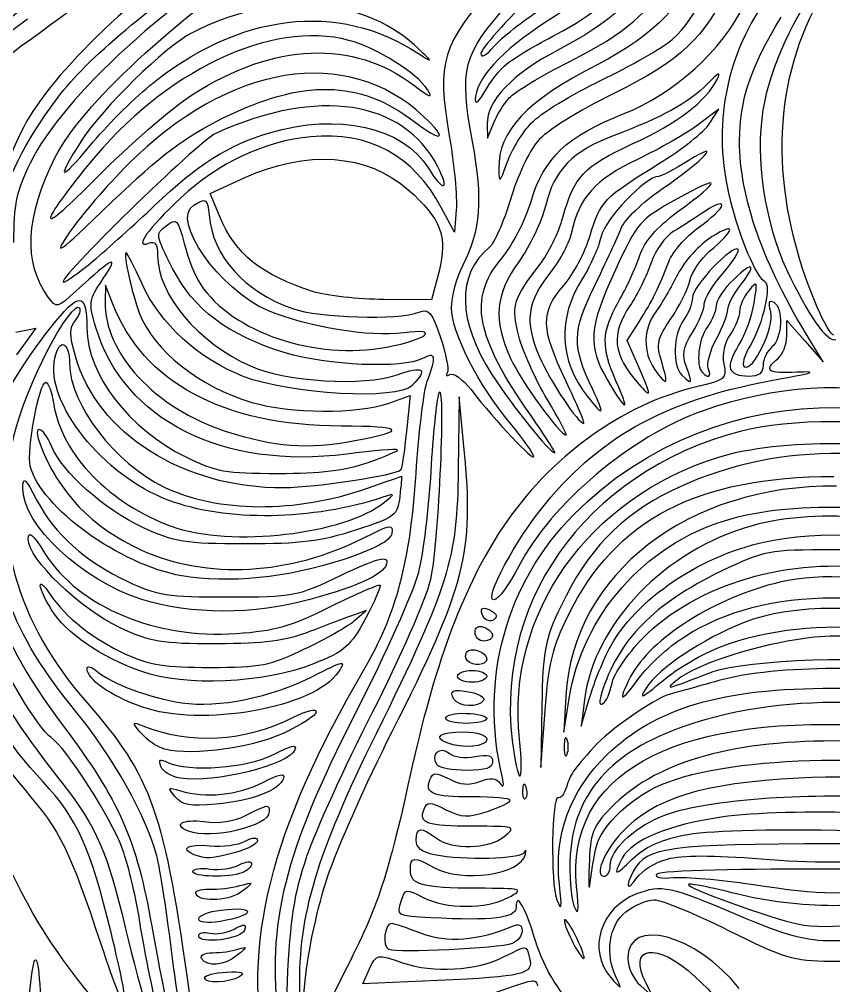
# Model space of a CAD drawing. Extents: x 0 to 150, y -1 to 211.
# Drawn here: x 38.28 to 74.93, y 112.56 to 156.04 of the extents above; entities that cross this region are included whole.
import ezdxf

# ---------------------------------------------------------------- set-up
doc = ezdxf.new("R2010")
doc.units = 0
doc.layers.get('0').update_dxf_attribs({"linetype": 'CONTINUOUS'})

msp = doc.modelspace()

# ---------------------------------------------------------------- linework, layer by layer
at = {"color": 7}
for points in [[(60.21496, 154.030643)], [(44.139676, 153.040675)], [(46.070023, 152.648391)], [(60.32491, 152.498565)], [(47.458892, 151.599183)], [(61.329665, 151.377629)], [(41.610224, 145.176761)], [(51.513579, 143.782576)], [(67.18971, 140.625944)], [(66.16554, 140.381424)], [(68.303907, 140.397947)], [(69.287723, 140.342522)], [(62.88033, 139.766873)], [(65.132495, 139.774435)], [(64.088341, 139.377571)], [(62.037301, 138.943744)], [(61.294769, 138.22317)], [(53.383209, 137.083874)], [(45.592315, 130.996984)], [(43.787883, 129.939071)], [(59.178283, 129.138254)], [(62.984018, 129.218269)], [(58.78962, 128.455206)], [(68.21424, 128.260155)], [(64.810815, 127.681651)], [(69.835077, 127.803749)], [(58.444035, 127.177496)], [(43.791526, 126.688794)], [(57.99587, 126.479133)], [(64.958711, 126.169902)], [(57.852699, 125.438403)], [(43.7739, 125.108547)], [(57.466704, 124.600862)], [(57.532849, 123.479362)], [(60.789706, 123.645464)], [(62.933599, 123.634862)], [(44.625226, 123.274995)], [(57.069829, 122.510383)], [(45.516699, 121.896259)], [(61.087016, 121.501659)], [(45.290293, 121.061895)], [(45.891183, 119.510612)], [(68.160162, 119.330777)], [(64.222678, 118.735218)], [(46.155766, 118.452278)], [(51.225082, 118.385344)], [(67.447335, 118.259511)], [(46.08962, 117.70206)], [(52.153177, 117.460223)], [(46.232765, 116.671995)], [(46.354204, 115.56765)], [(42.411176, 114.948531)], [(46.354204, 114.796726)], [(63.368129, 114.701852)], [(54.915104, 114.190952)], [(46.486495, 113.779133)], [(46.619972, 112.919237)]]:
    msp.add_lwpolyline(points, close=True, dxfattribs=at)
for points in [[(69.346501, 151.343421), (69.769829, 151.998445), (68.843787, 151.300193)], [(59.335559, 151.324993), (59.352333, 150.688508), (59.614078, 151.344527)], [(47.284759, 147.197318), (46.867141, 148.196819), (48.39661, 148.899417)], [(57.94679, 147.465531), (57.863579, 146.455175), (57.268428, 147.568796)], [(57.170701, 144.71256), (56.837498, 143.412472), (54.704705, 143.430173)], [(42.471729, 143.267792), (42.161129, 144.073925), (42.140994, 143.337822)], [(66.165534, 140.381434), (65.633703, 141.583728), (66.17494, 142.431955)], [(72.819654, 141.791206), (72.826772, 142.486414), (73.641604, 141.560373), (74.456433, 140.634331), (73.888298, 141.560373)], [(38.123418, 141.964611), (39.020758, 142.148044), (38.150731, 140.936557)], [(54.879428, 138.760086), (55.864027, 139.111559), (55.702293, 137.4917)], [(58.304062, 136.665592), (58.069655, 139.046842), (58.032761, 135.786201)], [(53.365662, 128.984235), (53.894829, 129.432749), (53.365662, 129.248546)], [(62.875112, 125.603728), (62.780262, 123.965592), (63.022731, 125.473698)], [(63.713506, 125.4208), (63.565093, 124.230175), (63.91356, 125.4208)], [(61.797623, 125.156217), (61.749019, 122.378092), (61.940802, 124.93343)], [(57.123184, 112.792756), (53.73696, 112.639763), (54.04476, 113.315311)], [(50.887879, 112.423464), (50.923637, 110.471842), (51.147967, 112.800646)]]:
    msp.add_lwpolyline(points, dxfattribs=at)
for points in [[(38.369409, 154.838051), (43.528081, 158.533264), (45.279633, 160.276291), (46.723414, 163.151397)], [(62.462309, 155.366596), (65.778105, 157.091269), (67.23851, 159.465513), (66.914514, 162.604733)], [(48.072008, 160.350121), (43.618378, 157.331593), (39.751188, 153.644137), (38.482365, 151.206176)], [(50.372113, 160.110308), (45.086879, 156.981816), (40.251256, 152.586817), (38.765599, 149.561378)], [(67.665878, 155.125245), (68.784139, 156.067816), (69.931693, 158.531036), (70.095824, 160.341119)], [(40.147759, 152.691854), (41.54664, 154.464218), (44.451728, 156.866045), (48.47087, 159.573124)], [(65.691007, 159.672946), (64.930353, 157.953363), (64.590144, 157.60736), (62.030316, 155.949904)], [(39.708391, 158.734527), (33.24343, 153.813171), (31.701526, 151.12506), (33.542092, 147.984371)], [(39.912692, 149.861032), (41.03478, 152.105302), (45.330824, 156.102312), (49.825923, 159.084238)], [(68.972385, 158.915709), (68.307477, 156.801794), (66.926801, 155.351848), (64.286119, 153.994326)], [(67.000411, 158.671048), (66.165693, 157.036945), (64.901646, 155.904205), (62.51089, 154.6479)], [(63.053547, 154.142451), (65.564459, 155.404614), (66.628206, 156.325954), (67.721178, 158.18521)], [(59.727719, 157.62369), (57.285964, 154.886644), (57.057068, 154.139789), (57.632785, 150.788232)], [(70.2276, 157.588752), (69.119292, 155.18471), (68.043475, 154.171695), (65.033827, 152.69817)], [(35.928864, 146.073648), (31.969287, 149.777638), (32.557299, 151.857297), (39.029045, 157.038275)], [(56.046, 154.890139), (53.668909, 157.063861), (49.632605, 157.283158), (46.054743, 155.432972)], [(61.535757, 157.278972), (60.170904, 155.956021), (59.054796, 154.705865), (59.055519, 154.500847)], [(72.05082, 157.157872), (70.063963, 154.469182), (69.438689, 151.216273), (70.271995, 147.903766)], [(74.163237, 157.32234), (73.283905, 156.535649), (72.039149, 153.775659), (71.747814, 151.966631)], [(44.139676, 153.040675), (48.135101, 156.329928), (52.638833, 156.871929), (56.24449, 154.497426)], [(58.675574, 150.534404), (58.072369, 153.816711), (58.234768, 154.441284), (60.287617, 156.734169)], [(59.650831, 154.823734), (59.977531, 155.206343), (60.93505, 155.965784), (61.778655, 156.511387)], [(65.460158, 151.778883), (67.717601, 152.654807), (69.964872, 154.682764), (70.896509, 156.684694)], [(70.69587, 150.57854), (70.69587, 152.403866), (71.179978, 153.84421), (72.564395, 156.137869)], [(74.19372, 143.081737), (72.144922, 147.88502), (72.088801, 152.586275), (74.034192, 156.445559)], [(38.644105, 156.045509), (35.409971, 153.640406), (34.487006, 152.545706), (34.258787, 150.844213)], [(53.103547, 155.090516), (49.642252, 156.027197), (44.80075, 153.716445), (41.393999, 149.501783)], [(62.030316, 155.949904), (59.962193, 154.610821), (58.779299, 153.313453), (58.801204, 152.408295)], [(46.054743, 155.432972), (44.833828, 154.801612), (42.02883, 152.062053), (41.064283, 150.558937)], [(60.21496, 154.030643), (60.522429, 154.282428), (61.533736, 154.883607), (62.462309, 155.366596)], [(36.327956, 146.583691), (33.760524, 149.831735), (34.272963, 151.903724), (38.369409, 154.838051)], [(56.474516, 151.668231), (53.017446, 154.907911), (47.707756, 154.045282), (43.170769, 149.506863)], [(46.070023, 152.648391), (49.730893, 154.995327), (53.310988, 155.147473), (56.032371, 153.071772)], [(56.648382, 152.878491), (56.189801, 153.612794), (54.371645, 154.747349), (53.103547, 155.090516)], [(56.24449, 154.497426), (56.946916, 154.034845), (56.917355, 154.093328), (56.046, 154.890139)], [(59.055519, 154.500847), (59.056312, 154.275375), (59.291535, 154.402954), (59.650831, 154.823734)], [(64.459443, 153.292434), (65.779425, 153.926611), (67.222322, 154.751376), (67.665878, 155.125245)], [(62.51089, 154.6479), (60.473156, 153.577102), (59.308336, 152.358143), (59.335559, 151.324993)], [(59.233366, 152.792134), (59.465774, 153.221529), (59.90749, 153.778858), (60.21496, 154.030643)], [(64.286119, 153.994326), (61.106518, 152.35976), (59.832912, 151.012731), (59.859566, 149.312585)], [(60.324905, 152.498565), (60.571904, 152.772478), (61.799793, 153.512226), (63.053547, 154.142451)], [(69.68776, 153.334342), (69.875387, 153.703068), (69.74486, 153.642854), (69.257259, 153.135743)], [(41.477187, 150.375755), (42.141804, 151.183062), (43.339925, 152.382276), (44.139676, 153.040675)], [(47.458892, 151.599183), (51.034267, 153.365621), (53.588703, 153.317895), (56.050632, 151.438663)], [(56.032371, 153.071772), (56.777356, 152.503547), (56.908171, 152.4625), (56.648382, 152.878491)], [(61.329665, 151.377629), (61.731059, 151.796597), (63.13946, 152.658257), (64.459443, 153.292434)], [(69.257259, 153.135743), (68.476363, 152.323604), (67.194499, 151.616402), (65.046836, 150.812857)], [(65.867383, 150.429333), (67.9148, 151.375295), (69.180718, 152.3379), (69.68776, 153.334342)], [(37.623014, 147.976529), (37.623094, 148.761532), (38.841101, 151.036335), (40.147759, 152.691854)], [(41.752398, 148.902081), (43.191986, 150.363068), (45.134916, 152.048906), (46.070023, 152.648391)], [(57.114477, 149.40715), (55.554861, 152.405604), (51.741401, 152.984674), (47.147954, 150.920553)], [(58.801204, 152.408295), (58.806495, 152.190013), (59.000959, 152.362741), (59.233366, 152.792134)], [(65.033827, 152.69817), (63.441884, 151.918752), (61.987544, 151.006858), (61.597892, 150.543781)], [(59.614078, 151.344527), (59.758035, 151.705336), (60.077911, 152.224653), (60.32491, 152.498565)], [(49.536636, 150.930787), (52.620759, 151.846674), (55.542778, 151.194254), (56.693157, 149.332902)], [(61.309692, 147.839713), (61.874334, 149.782009), (62.95354, 150.806274), (65.460158, 151.778883)], [(71.747814, 151.966631), (71.394415, 149.772219), (71.818471, 146.915328), (72.813852, 144.78467)], [(42.449843, 147.821616), (44.67601, 149.954903), (45.711713, 150.735977), (47.458892, 151.599183)], [(56.050632, 151.438663), (57.331494, 150.460959), (57.604832, 150.608993), (56.474516, 151.668231)], [(60.235518, 149.593858), (60.435905, 150.155968), (60.928271, 150.958664), (61.329665, 151.377629)], [(68.843787, 151.300193), (68.334464, 150.916156), (67.098717, 150.212068), (66.097679, 149.735551)], [(67.097542, 149.56151), (68.101636, 150.181299), (69.113667, 150.983159), (69.346501, 151.343421)], [(38.482365, 151.206176), (37.597061, 149.505122), (36.988552, 147.381217), (37.386495, 147.381217)], [(47.147954, 150.920553), (46.337469, 150.556352), (39.833016, 144.206217), (40.270449, 144.206217)], [(44.369829, 147.660955), (46.309089, 149.510001), (47.685476, 150.381052), (49.536636, 150.930787)], [(57.268428, 147.568796), (56.012797, 149.91828), (54.033558, 150.990845), (51.395098, 150.751598)], [(41.064283, 150.558937), (39.912906, 148.764673), (40.087195, 148.687348), (41.477187, 150.375755)], [(51.395098, 150.751598), (49.337743, 150.565043), (47.222484, 149.571707), (45.548743, 148.006117)], [(57.632785, 150.788232), (57.851249, 149.516444), (57.99255, 148.021228), (57.94679, 147.465531)], [(58.253445, 144.986227), (59.060178, 146.567557), (59.161016, 147.892897), (58.675574, 150.534404)], [(61.597892, 150.543781), (61.226295, 150.102165), (60.679616, 148.926076), (60.383047, 147.930254)], [(65.046836, 150.812857), (63.198195, 150.121194), (62.351142, 149.257007), (61.971767, 147.675587)], [(62.740572, 147.116633), (63.25144, 148.970529), (63.670177, 149.414161), (65.867383, 150.429333)], [(67.186082, 148.391875), (69.056213, 149.661856), (70.046062, 150.719208), (68.386023, 149.673649)], [(73.888298, 141.560373), (71.726502, 145.084043), (70.69587, 147.995428), (70.69587, 150.57854)], [(48.39661, 148.899417), (51.197679, 150.18616), (53.940128, 149.990442), (55.78312, 148.372272)], [(38.765599, 149.561378), (38.142415, 148.292307), (38.019829, 147.705601), (38.019829, 145.992088)], [(39.583416, 143.536575), (38.449819, 145.075436), (38.557899, 147.151331), (39.912692, 149.861032)], [(59.859566, 149.312585), (59.870282, 148.629709), (59.899643, 148.651682), (60.235518, 149.593858)], [(66.097679, 149.735551), (64.203839, 148.834041), (63.458159, 148.009972), (63.138915, 146.46575)], [(63.971313, 146.315388), (64.428195, 147.853882), (64.570554, 148.001699), (67.097542, 149.56151)], [(68.386023, 149.673649), (67.770452, 149.285936), (67.166805, 148.968717), (67.044586, 148.968717)], [(41.393999, 149.501783), (38.981832, 146.517572), (39.140768, 146.251628), (41.752398, 148.902081)], [(43.170769, 149.506863), (42.220245, 148.556038), (41.037738, 147.182779), (40.542972, 146.455175)], [(56.693157, 149.332902), (57.360415, 148.253257), (57.684919, 148.310444), (57.114477, 149.40715)], [(67.044586, 148.968717), (66.470969, 148.968717), (64.636327, 147.043005), (64.464464, 146.260518)], [(67.921994, 147.384357), (69.936992, 148.872922), (69.925332, 149.089756), (67.891028, 147.960226)], [(55.78312, 148.372272), (57.256886, 147.078287), (57.567235, 146.259751), (57.170701, 144.71256)], [(65.365305, 146.633758), (65.516286, 147.023685), (66.333928, 147.813189), (67.186082, 148.391875)], [(40.542972, 146.455175), (39.745108, 145.281827), (39.960698, 145.43632), (42.449843, 147.821616)], [(45.548743, 148.006117), (44.064788, 146.61805), (43.411828, 145.69653), (44.099123, 145.960269)], [(46.127485, 147.674801), (46.676225, 148.022498), (46.763329, 147.966282), (46.824696, 147.224803)], [(60.383047, 147.930254), (60.086475, 146.934428), (59.658314, 145.965701), (59.431574, 145.777524)], [(59.962613, 145.243444), (60.466893, 145.84703), (61.066175, 147.002045), (61.309692, 147.839713)], [(67.891028, 147.960226), (66.186749, 147.013941), (66.102317, 146.917013), (65.107362, 144.764527)], [(70.271995, 147.903766), (70.710205, 146.161816), (71.454772, 144.412126), (71.827739, 144.247851)], [(41.610224, 145.176761), (42.254882, 145.710561), (43.496704, 146.828449), (44.369829, 147.660955)], [(49.460264, 142.938185), (47.275811, 143.877911), (45.073946, 147.007247), (46.127485, 147.674801)], [(61.971767, 147.675587), (61.80451, 146.978386), (61.25823, 145.832071), (60.757808, 145.128221)], [(66.193744, 145.384089), (66.411568, 146.044102), (66.947664, 146.664577), (67.921994, 147.384357)], [(69.174516, 147.427066), (68.774334, 147.152529), (68.130116, 146.736464), (67.742919, 146.502475)], [(68.853489, 146.670781), (69.430236, 147.080391), (69.90212, 147.530442), (69.90212, 147.67088)], [(69.90212, 147.67088), (69.90212, 147.811321), (69.574698, 147.701603), (69.174516, 147.427066)], [(44.895746, 146.750101), (45.367146, 147.094797), (45.422738, 147.039663), (45.698397, 145.954009)], [(46.824696, 147.224803), (46.976763, 145.387391), (48.40474, 143.785728), (50.572826, 143.020783)], [(51.513579, 143.782576), (49.177734, 144.521309), (48.008315, 145.465604), (47.284759, 147.197318)], [(61.702328, 144.999967), (62.092909, 145.50929), (62.560121, 146.46179), (62.740572, 147.116633)], [(45.17925, 144.829964), (44.410916, 146.337282), (44.403148, 146.389902), (44.895746, 146.750101)], [(64.164361, 144.026057), (64.674155, 145.071028), (65.214579, 146.244495), (65.365305, 146.633758)], [(67.506445, 145.132269), (67.670572, 145.568831), (68.276743, 146.261161), (68.853489, 146.670781)], [(69.347302, 145.599251), (70.501222, 146.570211), (70.570154, 146.946744), (69.468656, 146.262143)], [(63.138915, 146.46575), (63.047449, 146.023311), (62.624647, 145.219195), (62.199359, 144.678826)], [(62.765911, 144.041982), (63.206622, 144.543923), (63.749052, 145.566956), (63.971313, 146.315388)], [(64.464464, 146.260518), (64.361827, 145.793209), (63.985939, 144.94845), (63.629159, 144.383276)], [(67.742919, 146.502475), (67.343896, 146.261341), (66.897033, 145.643169), (66.711378, 145.075484)], [(69.468656, 146.262143), (68.896309, 145.906419), (68.214166, 145.164482), (67.917745, 144.575284)], [(44.099123, 145.960269), (44.397327, 146.074701), (44.50212, 145.933343), (44.50212, 145.416651)], [(45.698397, 145.954009), (45.86129, 145.312469), (46.192096, 144.486101), (46.433526, 144.117637)], [(59.431574, 145.777524), (57.953256, 144.550627), (57.997283, 142.458974), (59.552059, 140.05343)], [(70.630627, 145.682581), (70.386371, 145.926836), (68.579418, 144.024075), (68.57079, 143.513527)], [(69.937331, 144.602782), (70.393261, 145.122056), (70.705242, 145.607966), (70.630627, 145.682581)], [(42.059484, 144.374986), (42.81406, 145.493761), (42.514806, 145.357715), (40.8456, 143.823134)], [(43.078374, 145.529133), (42.942888, 145.529133), (43.350654, 143.691875), (43.676141, 142.835778)], [(43.803239, 144.140071), (43.463689, 144.904055), (43.1375, 145.529133), (43.078374, 145.529133)], [(44.50212, 145.416651), (44.50212, 143.652044), (46.32356, 141.483167), (48.681394, 140.440185)], [(61.294761, 138.22317), (58.803863, 141.78643), (58.483754, 143.473368), (59.962613, 145.243444)], [(65.247398, 143.324559), (65.594211, 143.931055), (66.020069, 144.857843), (66.193744, 145.384089)], [(68.459075, 144.273154), (68.556912, 144.673765), (68.956616, 145.270508), (69.347302, 145.599251)], [(40.270449, 144.206217), (40.362669, 144.206217), (40.965567, 144.642962), (41.610224, 145.176761)], [(50.244547, 141.033812), (47.653173, 141.834206), (46.12096, 142.982511), (45.17925, 144.829964)], [(57.731287, 143.052998), (57.731287, 143.553341), (57.966258, 144.423294), (58.253445, 144.986227)], [(60.757808, 145.128221), (59.687439, 143.62272), (59.596311, 142.537587), (60.392802, 140.781836)], [(60.757668, 141.788015), (60.410648, 143.133659), (60.497447, 143.428794), (61.702328, 144.999967)], [(66.711378, 145.075484), (66.531225, 144.524627), (66.103881, 143.659333), (65.761724, 143.152611)], [(66.17494, 142.431955), (66.778037, 143.377132), (67.066634, 143.962411), (67.506445, 145.132269)], [(70.69587, 144.01383), (71.485924, 145.01822), (71.33459, 145.203929), (70.431287, 144.338508)], [(72.813852, 144.78467), (73.785397, 142.705034), (74.626245, 141.50471), (75.022599, 141.631644)], [(41.727427, 142.166441), (41.386546, 143.299103), (41.401667, 143.399671), (42.059484, 144.374986)], [(62.199359, 144.678826), (61.123785, 143.312211), (61.001608, 142.416107), (61.681344, 140.879449)], [(63.629159, 144.383276), (62.489202, 142.577465), (62.567698, 140.694788), (63.85097, 139.063373)], [(65.107362, 144.764527), (63.90313, 142.159289), (63.84539, 141.347944), (64.753897, 139.797692)], [(67.917745, 144.575284), (67.626704, 143.99678), (67.180219, 143.23387), (66.925558, 142.879929)], [(69.10837, 143.236064), (69.10837, 143.468484), (69.481404, 144.083508), (69.937331, 144.602782)], [(70.431287, 144.338508), (69.994724, 143.920255), (69.637537, 143.384955), (69.637537, 143.148952)], [(48.36006, 139.972637), (46.367131, 140.737291), (44.595463, 142.357568), (43.803239, 144.140071)], [(46.433526, 144.117637), (47.857206, 141.944823), (51.623505, 140.67322), (54.811573, 141.288979)], [(62.88033, 139.766873), (61.749276, 142.126989), (61.729612, 142.861702), (62.765911, 144.041982)], [(64.088341, 139.377571), (63.145921, 141.349878), (63.15588, 141.958872), (64.164361, 144.026057)], [(67.594636, 142.544173), (67.972239, 143.094501), (68.361237, 143.872543), (68.459075, 144.273154)], [(70.166704, 142.978952), (70.166704, 143.178136), (70.404829, 143.643832), (70.69587, 144.01383)], [(71.351516, 143.280175), (71.511525, 144.270997), (71.496063, 144.305748), (71.109149, 143.824918)], [(71.827739, 144.247851), (72.148076, 144.106757), (71.745404, 142.314083), (71.184209, 141.382896)], [(40.8456, 143.823134), (39.987032, 143.033813), (39.958539, 143.027344), (39.583416, 143.536575)], [(39.690061, 142.16389), (40.967552, 143.7938), (41.315373, 143.79144), (41.32307, 142.152804)], [(54.704705, 143.430173), (53.531669, 143.439909), (52.095662, 143.59849), (51.513579, 143.782576)], [(68.57079, 143.513527), (68.56616, 143.23967), (68.387566, 142.784486), (68.173915, 142.502012)], [(71.109149, 143.824918), (70.881846, 143.542443), (70.69587, 143.122452), (70.69587, 142.891603)], [(40.996812, 143.037219), (40.580551, 143.453482), (38.553591, 139.521303), (38.02185, 137.265974)], [(40.801774, 142.491026), (40.986668, 142.713811), (41.074435, 142.959598), (40.996812, 143.037219)], [(42.140994, 143.337822), (42.078193, 141.041197), (44.41952, 138.517609), (47.544823, 137.513338)], [(52.759996, 137.737998), (47.461345, 137.75517), (43.847292, 139.697656), (42.471729, 143.267792)], [(60.380742, 137.851891), (58.946767, 139.564618), (57.731287, 141.950707), (57.731287, 143.052998)], [(65.132495, 139.774446), (64.46152, 141.252638), (64.485451, 141.992096), (65.247398, 143.324559)], [(65.761724, 143.152611), (64.891685, 141.864112), (64.989019, 140.96243), (66.140669, 139.642154)], [(68.575039, 141.95053), (68.868372, 142.425153), (69.10837, 143.00364), (69.10837, 143.236064)], [(69.637537, 143.148952), (69.637537, 142.912949), (69.462729, 142.48874), (69.249076, 142.206266)], [(70.655058, 141.366772), (70.94411, 141.837061), (71.257517, 142.698092), (71.351516, 143.280175)], [(72.097871, 142.87404), (71.984709, 143.306774), (72.028338, 143.437793), (72.241693, 143.305932)], [(72.241693, 143.305932), (72.680592, 143.034679), (72.61974, 141.684753), (72.151079, 141.2958)], [(74.933649, 141.824967), (74.821523, 141.824967), (74.488556, 142.390514), (74.19372, 143.081737)], [(43.676141, 142.835778), (44.32364, 141.132724), (46.360699, 139.511995), (48.742886, 138.804563)], [(55.566069, 141.927712), (54.070917, 141.722777), (51.169297, 142.202977), (49.460264, 142.938185)], [(50.572826, 143.020783), (51.764753, 142.600246), (55.343851, 142.498284), (56.265244, 142.858614)], [(56.265244, 142.858614), (56.71112, 143.032985), (56.846912, 142.874225), (57.236688, 141.722856)], [(66.925558, 142.879929), (66.352407, 142.083335), (66.332351, 141.070253), (66.874414, 140.29635)], [(69.656291, 141.664481), (69.937019, 142.188255), (70.166704, 142.779769), (70.166704, 142.978952)], [(70.69587, 142.891603), (70.69587, 142.660754), (70.504201, 142.198228), (70.269936, 141.86377)], [(70.909148, 140.401466), (71.301785, 140.158803), (72.277301, 142.187901), (72.097871, 142.87404)], [(40.802002, 140.884468), (40.529973, 141.856058), (40.529931, 142.163475), (40.801774, 142.491026)], [(53.0177, 136.476724), (47.424586, 135.762698), (42.980679, 138.002198), (41.727427, 142.166441)], [(67.18971, 140.625944), (66.940774, 141.437053), (66.987777, 141.659726), (67.594636, 142.544173)], [(68.173915, 142.502012), (67.70484, 141.881841), (67.664224, 140.46454), (68.102954, 140.025811)], [(69.249076, 142.206266), (68.846711, 141.674292), (68.711374, 140.458076), (69.020177, 140.149273)], [(35.456865, 131.484814), (35.958828, 135.999074), (37.085082, 138.840273), (39.690061, 142.16389)], [(41.32307, 142.152804), (41.332912, 140.056362), (43.21166, 137.605204), (45.772594, 136.34761)], [(54.811573, 141.288979), (56.660309, 141.646053), (57.268679, 142.16108), (55.566069, 141.927712)], [(62.037301, 138.943744), (61.507619, 139.832927), (60.931785, 141.112849), (60.757668, 141.788015)], [(68.303907, 140.397947), (68.096286, 140.944029), (68.152724, 141.267212), (68.575039, 141.95053)], [(70.269936, 141.86377), (70.010113, 141.492819), (69.899803, 140.97666), (69.987083, 140.540256)], [(72.415662, 140.766623), (72.633943, 140.94778), (72.815741, 141.408843), (72.819654, 141.791206)], [(39.87704, 140.78998), (40.080822, 141.717802), (40.530989, 141.556407), (40.539181, 140.552585)], [(57.236688, 141.722856), (57.485902, 140.986703), (57.62121, 140.273408), (57.537371, 140.137758)], [(69.287723, 140.342522), (69.209711, 140.545825), (69.375565, 141.140707), (69.656291, 141.664481)], [(71.108361, 139.972883), (70.18632, 139.972883), (70.052068, 140.385705), (70.655058, 141.366772)], [(71.184209, 141.382896), (70.906129, 140.921475), (70.782349, 140.479833), (70.909148, 140.401466)], [(72.151079, 141.2958), (71.932797, 141.114642), (71.754204, 140.742876), (71.754204, 140.469654)], [(50.180105, 134.955526), (45.685535, 134.928173), (41.777994, 137.398567), (40.802002, 140.884468)], [(56.425764, 140.775941), (55.557206, 140.311105), (52.12017, 140.454491), (50.244547, 141.033812)], [(56.648273, 139.79167), (57.068477, 140.873657), (57.018814, 141.093333), (56.425764, 140.775941)], [(61.681344, 140.879449), (62.198388, 139.710591), (63.428967, 137.856108), (63.687545, 137.856108)], [(44.977939, 134.405299), (42.054759, 135.507772), (39.436633, 138.784825), (39.87704, 140.78998)], [(40.539181, 140.552585), (40.554209, 138.711197), (42.577869, 136.069443), (44.795911, 134.995708)], [(48.681394, 140.440185), (50.304525, 139.722196), (53.767286, 139.515768), (55.283891, 140.046583)], [(55.283891, 140.046583), (56.473225, 140.462855), (56.699134, 140.301446), (55.960703, 139.563015)], [(60.392802, 140.781836), (60.86158, 139.748482), (62.61681, 137.32705), (62.897081, 137.32705)], [(66.874414, 140.29635), (67.444665, 139.4822), (67.517399, 139.558234), (67.18971, 140.625944)], [(69.987083, 140.540256), (70.122172, 139.86482), (70.053573, 139.806823), (68.759372, 139.502224)], [(86.868146, 134.404613), (82.207793, 139.167365), (75.460413, 140.692719), (69.062928, 138.42977)], [(71.754204, 140.469654), (71.754204, 140.119357), (71.563775, 139.972883), (71.108361, 139.972883)], [(73.275558, 140.158282), (71.949868, 140.09823), (71.76656, 140.227915), (72.415662, 140.766623)], [(56.797411, 130.844758), (57.170881, 132.427083), (57.49838, 140.123659), (57.152331, 139.185788)], [(57.537371, 140.137758), (57.453535, 140.002109), (57.509156, 139.967891), (57.660969, 140.061717)], [(57.660969, 140.061717), (57.812784, 140.155544), (58.239287, 139.846518), (58.608751, 139.374994)], [(59.552059, 140.05343), (60.476225, 138.623569), (62.155499, 136.5333), (62.380051, 136.5333)], [(63.234337, 133.75404), (69.719632, 140.291264), (80.499977, 140.164669), (86.824881, 133.477016)], [(66.140669, 139.642154), (66.745091, 138.949229), (66.748906, 139.062616), (66.16554, 140.381424)], [(68.102954, 140.025811), (68.563725, 139.565039), (68.597089, 139.626822), (68.303907, 140.397947)], [(69.020177, 140.149273), (69.311684, 139.857766), (69.438573, 139.949417), (69.287723, 140.342522)], [(72.502464, 139.857583), (74.057497, 140.131554), (74.238342, 140.201893), (73.275558, 140.158282)], [(38.77482, 135.932074), (38.598472, 136.634696), (39.170308, 139.708305), (39.477376, 139.708305)], [(39.477376, 139.708305), (39.584413, 139.708305), (39.743634, 139.260257), (39.8312, 138.712644)], [(55.960703, 139.563015), (55.28841, 138.890722), (50.508472, 139.148328), (48.36006, 139.972637)], [(56.135532, 135.607258), (56.258447, 137.499029), (56.489179, 139.382013), (56.648273, 139.79167)], [(61.95536, 134.240638), (64.562318, 137.395418), (67.545823, 138.984307), (72.502464, 139.857583)], [(63.687545, 137.856108), (63.747216, 137.856108), (63.38397, 138.715951), (62.88033, 139.766873)], [(64.753897, 139.797692), (65.610748, 138.335589), (65.79063, 138.324545), (65.132495, 139.774435)], [(57.152331, 139.185788), (57.052189, 138.914373), (56.89341, 137.343327), (56.799493, 135.694573)], [(58.608751, 139.374994), (59.748147, 137.920852), (61.434702, 136.124281), (61.435088, 136.364289)], [(68.759372, 139.502224), (65.397835, 138.711064), (62.13943, 136.341593), (60.011694, 133.141021)], [(63.85097, 139.063373), (64.583866, 138.131648), (64.645006, 138.212576), (64.088341, 139.377571)], [(39.8312, 138.712644), (40.19332, 136.448072), (42.350941, 134.223173), (45.163579, 133.213994)], [(48.742886, 138.804563), (50.444429, 138.299259), (53.525931, 138.276923), (54.879428, 138.760086)], [(62.897081, 137.32705), (62.953884, 137.32705), (62.566984, 138.054562), (62.037301, 138.943744)], [(69.062928, 138.42977), (65.812382, 137.279973), (62.220732, 134.254356), (60.766322, 131.44069)], [(39.723158, 136.837629), (39.33884, 137.765457), (38.860659, 137.850213), (39.211136, 136.928384)], [(61.435088, 136.364289), (61.43529, 136.489615), (60.960833, 137.159034), (60.380742, 137.851891)], [(62.380051, 136.5333), (62.432861, 136.5333), (61.944485, 137.293742), (61.294769, 138.22317)], [(79.129636, 137.498614), (76.921196, 138.077575), (72.937211, 138.077575), (70.728771, 137.498614)], [(47.544823, 137.513338), (49.79004, 136.791869), (51.207773, 136.687584), (53.383209, 137.083874)], [(53.383214, 137.083874), (55.784554, 137.521318), (55.586834, 137.728844), (52.759996, 137.737998)], [(55.702293, 137.4917), (55.613337, 136.600779), (55.499148, 135.82369), (55.448536, 135.764836)], [(70.728771, 137.498614), (63.67358, 135.649036), (59.448144, 129.621108), (60.546943, 122.973404)], [(38.02185, 137.265974), (37.004175, 132.949582), (38.102926, 128.973972), (41.334724, 125.279002)], [(81.917495, 134.983503), (77.530994, 137.068814), (72.058702, 137.002872), (67.604299, 134.811027)], [(69.75884, 136.342557), (72.439803, 137.183984), (77.730231, 137.160691), (80.22087, 136.29649)], [(39.211136, 136.928384), (40.042359, 134.742105), (41.533096, 133.185593), (43.777151, 132.160904)], [(43.840662, 133.176367), (42.09565, 133.986283), (40.209541, 135.6634), (39.723158, 136.837629)], [(55.299343, 136.67218), (55.252607, 136.718916), (54.225867, 136.63096), (53.0177, 136.476724)], [(53.978114, 136.097227), (54.751526, 136.366716), (55.346079, 136.625444), (55.299343, 136.67218)], [(55.062517, 123.99496), (58.350954, 130.490021), (58.756092, 132.073639), (58.304062, 136.665592)], [(45.772594, 136.34761), (47.118416, 135.686721), (47.564246, 135.60725), (49.926079, 135.60725)], [(49.926079, 135.60725), (51.81876, 135.60725), (52.972195, 135.746725), (53.978114, 136.097227)], [(60.789706, 123.645464), (60.185141, 129.290818), (63.858259, 134.490643), (69.75884, 136.342557)], [(36.953748, 135.871842), (35.960952, 131.989859), (36.884594, 128.739683), (40.25814, 124.244126)], [(45.592315, 130.996984), (42.812563, 131.485558), (39.242137, 134.07014), (38.77482, 135.932074)], [(55.448536, 135.764836), (55.23361, 135.514916), (51.650347, 134.964472), (50.180105, 134.955526)], [(58.032761, 135.786201), (57.986824, 131.72603), (57.628197, 130.572343), (54.334447, 123.888889)], [(56.799493, 135.694573), (56.705574, 134.045822), (56.453955, 132.001146), (56.240341, 131.150852)], [(38.437812, 134.945805), (38.440775, 135.499438), (38.54455, 135.409154), (39.074484, 134.391945)], [(53.773806, 126.743717), (55.252818, 129.275776), (55.876156, 131.615151), (56.135532, 135.607258)], [(53.945446, 134.941247), (54.780643, 135.234796), (55.473973, 135.474972), (55.486176, 135.474972)], [(55.486176, 135.474972), (55.498373, 135.474972), (55.461014, 135.069413), (55.403149, 134.573732)], [(62.984018, 129.218269), (65.117676, 133.552345), (68.769833, 135.462404), (74.93976, 135.471056)], [(40.813561, 124.906834), (37.909106, 128.44485), (36.917281, 131.205735), (37.159615, 135.078092)], [(43.787883, 129.939076), (41.101121, 130.790503), (38.428983, 133.291154), (38.437812, 134.945805)], [(44.795911, 134.995708), (47.192335, 133.835619), (50.739662, 133.814505), (53.945446, 134.941247)], [(67.604299, 134.811027), (65.341066, 133.697377), (63.834986, 132.125831), (62.662226, 129.654133)], [(75.061495, 135.033626), (68.388537, 135.113511), (63.192954, 131.093136), (62.875112, 125.603728)], [(39.074484, 134.391945), (39.861614, 132.88105), (41.258202, 131.634585), (43.167131, 130.739224)], [(54.688579, 134.547718), (51.482503, 133.477127), (47.590316, 133.42004), (44.977939, 134.405299)], [(55.403149, 134.573732), (55.302679, 133.713146), (55.212581, 133.644521), (53.405757, 133.052378)], [(54.716058, 134.31465), (55.205109, 134.714099), (55.204418, 134.71997), (54.688579, 134.547718)], [(70.056753, 133.491137), (73.290078, 134.481779), (78.417248, 134.222284), (81.179718, 132.928183)], [(45.163579, 133.213994), (47.791412, 132.271122), (52.940514, 132.864413), (54.716058, 134.31465)], [(59.634001, 129.919336), (59.166173, 129.918542), (60.61973, 132.624341), (61.95536, 134.240638)], [(81.189846, 132.14931), (78.61277, 133.642748), (74.376661, 134.114738), (71.266793, 133.254943)], [(60.004613, 121.981206), (58.991296, 126.338505), (60.181416, 130.676676), (63.234337, 133.75404)], [(63.022731, 125.473698), (63.62337, 129.209572), (66.395637, 132.369428), (70.056753, 133.491137)], [(72.151079, 132.591643), (78.081748, 133.69898), (83.899399, 131.024159), (85.563527, 126.424904)], [(38.681287, 132.646423), (38.681287, 133.055225), (38.875877, 132.89048), (39.435717, 132.007705)], [(48.47087, 132.435912), (45.702971, 132.43922), (45.284782, 132.506106), (43.840662, 133.176367)], [(53.405757, 133.052378), (51.861246, 132.546204), (50.954514, 132.432933), (48.47087, 132.435912)], [(53.780925, 132.706166), (54.984372, 133.315998), (55.120768, 133.33817), (55.041758, 132.911117)], [(60.011694, 133.141021), (58.308343, 130.578818), (57.034218, 127.216794), (55.982941, 122.510383)], [(71.266793, 133.254943), (67.349965, 132.172046), (64.140064, 128.842789), (63.713506, 125.4208)], [(42.782329, 128.679461), (41.01343, 129.504519), (38.681287, 131.760418), (38.681287, 132.646423)], [(43.777151, 132.160904), (46.703123, 130.82484), (50.473898, 131.030369), (53.780925, 132.706166)], [(55.041758, 132.911117), (54.979369, 132.573916), (54.327023, 132.222965), (52.836495, 131.724728)], [(64.810815, 127.681651), (65.976926, 129.955761), (69.052596, 132.013113), (72.151079, 132.591643)], [(74.929204, 132.167675), (71.974792, 132.167675), (71.827922, 132.139703), (69.868013, 131.203745)], [(79.817222, 131.293896), (78.062212, 132.124918), (77.82302, 132.167675), (74.929204, 132.167675)], [(36.072344, 131.752676), (36.014917, 127.811686), (36.728667, 126.087799), (40.282394, 121.584342)], [(39.435717, 132.007705), (40.966615, 129.593729), (44.398208, 128.157806), (48.039771, 128.407403)], [(52.770349, 131.03016), (54.263406, 131.743111), (54.82087, 131.906801), (54.82087, 131.632267)], [(66.32248, 128.176806), (68.712662, 130.636124), (73.00682, 131.899956), (76.910618, 131.293047)], [(52.836495, 131.724728), (50.407395, 130.912754), (47.648461, 130.635595), (45.592315, 130.996984)], [(54.82087, 131.632267), (54.82087, 131.128193), (53.706845, 130.580953), (51.352635, 129.928567)], [(60.766322, 131.44069), (60.33398, 130.604289), (59.824435, 129.91968), (59.634001, 129.919336)], [(83.804265, 126.783597), (81.7631, 129.787444), (76.454606, 131.634214), (72.511224, 130.712332)], [(39.73028, 129.466284), (39.088954, 130.518104), (39.042009, 131.102886), (39.675218, 130.152219)], [(47.67712, 130.051014), (50.640152, 130.051014), (50.773523, 130.076652), (52.770349, 131.03016)], [(56.240341, 131.150852), (56.026725, 130.300558), (54.746805, 127.443058), (53.396073, 124.800852)], [(69.868013, 131.203745), (66.858944, 129.766756), (65.22039, 128.097436), (64.483766, 125.718395)], [(43.167131, 130.739224), (44.48103, 130.122954), (44.952478, 130.051014), (47.67712, 130.051014)], [(52.283466, 129.612962), (53.457671, 130.196524), (54.461251, 130.631115), (54.513644, 130.57872)], [(54.513644, 130.57872), (54.566039, 130.526324), (54.269645, 129.8507), (53.854993, 129.077331)], [(54.178867, 124.867636), (55.412987, 127.281927), (56.591332, 129.971633), (56.797411, 130.844758)], [(72.511224, 130.712332), (69.63038, 130.038848), (66.676011, 128.171064), (65.794141, 126.465716)], [(39.675218, 130.152219), (40.341428, 129.152002), (41.624755, 128.142905), (43.091404, 127.466021)], [(68.21424, 128.260155), (70.060762, 129.435553), (72.275912, 130.014176), (74.929204, 130.014176)], [(74.929204, 130.014176), (78.748123, 130.014176), (82.061762, 128.644076), (83.694688, 126.389887)], [(51.352635, 129.928567), (48.861885, 129.238343), (45.986509, 129.242338), (43.787883, 129.939071)], [(48.039771, 128.407403), (49.800642, 128.528096), (50.500772, 128.726991), (52.283466, 129.612962)], [(59.178283, 129.138254), (58.935273, 129.531451), (59.128541, 129.670649), (59.553134, 129.408238)], [(62.662226, 129.654133), (61.92774, 128.106138), (61.841372, 127.656825), (61.797623, 125.156217)], [(78.925809, 128.903365), (76.78379, 129.743261), (73.010175, 129.741837), (70.897583, 128.900349)], [(43.791526, 126.688794), (41.946362, 127.349446), (40.359102, 128.434976), (39.73028, 129.466284)], [(53.365662, 129.248546), (53.07462, 129.147231), (52.181652, 128.812113), (51.381287, 128.503836)], [(59.6299, 129.021433), (59.4789, 128.928109), (59.27567, 128.980679), (59.178283, 129.138254)], [(59.553134, 129.408238), (59.780604, 129.267651), (59.807665, 129.131298), (59.6299, 129.021433)], [(61.940802, 124.93343), (62.098769, 127.038201), (62.282713, 127.793718), (62.984018, 129.218269)], [(69.835077, 127.803738), (74.195882, 129.435326), (79.684589, 128.782757), (82.601618, 126.28589)], [(51.116704, 127.707803), (52.062589, 128.163159), (53.07462, 128.73755), (53.365662, 128.984235)], [(53.854993, 129.077331), (53.181708, 127.821584), (52.931301, 127.603504), (51.513579, 127.038182)], [(58.78962, 128.455206), (58.78962, 128.691899), (58.944743, 128.784249), (59.186495, 128.691481)], [(59.186495, 128.691481), (59.404777, 128.607717), (59.58337, 128.432862), (59.58337, 128.302909)], [(70.897583, 128.900349), (69.022727, 128.153544), (67.041345, 126.828844), (66.484646, 125.949977)], [(39.709225, 123.719794), (39.166369, 124.055299), (37.389237, 127.043408), (36.954971, 128.350862)], [(47.147954, 127.941171), (44.657608, 127.939318), (44.205382, 128.015712), (42.782329, 128.679461)], [(51.381287, 128.503836), (50.233186, 128.061619), (49.339783, 127.942874), (47.147954, 127.941171)], [(59.186495, 128.066633), (58.968214, 128.066633), (58.78962, 128.241491), (58.78962, 128.455206)], [(59.58337, 128.302909), (59.58337, 128.172959), (59.404777, 128.066633), (59.186495, 128.066633)], [(66.163719, 126.389887), (66.581454, 126.966551), (67.504188, 127.808172), (68.21424, 128.260155)], [(77.370178, 127.956477), (75.507723, 128.354294), (74.890641, 128.378961), (73.236053, 128.121728)], [(58.408411, 127.562816), (58.573382, 127.829741), (59.318787, 127.569166), (59.318787, 127.244576)], [(64.958711, 126.169902), (65.042322, 126.587962), (65.656018, 127.491069), (66.32248, 128.176806)], [(73.236053, 128.121728), (71.11038, 127.791258), (68.708392, 126.982207), (67.901918, 126.325059)], [(43.091404, 127.466021), (44.131079, 126.986194), (44.839242, 126.876371), (46.88337, 126.877948)], [(46.88337, 126.877948), (49.154305, 126.8798), (49.562906, 126.959799), (51.116704, 127.707803)], [(58.444035, 127.177496), (58.350978, 127.270552), (58.334947, 127.443947), (58.408411, 127.562816)], [(63.91356, 125.4208), (64.105216, 126.075644), (64.508981, 127.093028), (64.810815, 127.681651)], [(67.235292, 126.27859), (67.87859, 126.823129), (69.048492, 127.50945), (69.835077, 127.803749)], [(69.505245, 126.688069), (70.942861, 127.234466), (76.824967, 127.437245), (78.973804, 127.014486)], [(35.878352, 126.962016), (36.031964, 124.95235), (36.707604, 123.523658), (38.507268, 121.40298)], [(41.32712, 126.825732), (41.32712, 126.971253), (41.53548, 126.911738), (41.790141, 126.693475)], [(51.513579, 127.038182), (49.317114, 126.162329), (45.716862, 125.999436), (43.791526, 126.688794)], [(51.477156, 126.472566), (52.933245, 127.216667), (53.004471, 127.228986), (52.640198, 126.673734)], [(59.318787, 127.244576), (59.318787, 126.973087), (58.696188, 126.925345), (58.444035, 127.177496)], [(80.088579, 126.284739), (77.488076, 127.00468), (72.345172, 127.006517), (69.769829, 126.288416)], [(39.34751, 121.73031), (37.699561, 123.504777), (36.811786, 124.965772), (36.257423, 126.81562)], [(43.7739, 125.108547), (42.368597, 125.610062), (41.32712, 126.340986), (41.32712, 126.825732)], [(41.790141, 126.693475), (42.432425, 126.142996), (44.160514, 125.504451), (45.586827, 125.290561)], [(52.640198, 126.673734), (51.57593, 125.051492), (46.462966, 124.148887), (43.7739, 125.108547)], [(49.396232, 109.174235), (48.288707, 114.40205), (49.570995, 119.548537), (53.773806, 126.743717)], [(57.99587, 126.479133), (57.99587, 126.624654), (58.293527, 126.743717), (58.657329, 126.743717)], [(58.657329, 126.743717), (59.021131, 126.743717), (59.318787, 126.624654), (59.318787, 126.479133)], [(67.901918, 126.325059), (67.319276, 125.850298), (67.274067, 125.840061), (69.505245, 126.688069)], [(45.586827, 125.290561), (47.229223, 125.044269), (49.621649, 125.524355), (51.477156, 126.472566)], [(58.657329, 126.21455), (58.293527, 126.21455), (57.99587, 126.333612), (57.99587, 126.479133)], [(59.318787, 126.479133), (59.318787, 126.333612), (59.021131, 126.21455), (58.657329, 126.21455)], [(64.547933, 125.249869), (64.690249, 125.337824), (64.875098, 125.751839), (64.958711, 126.169902)], [(65.794141, 126.465716), (65.18048, 125.279028), (65.335915, 125.247135), (66.163719, 126.389887)], [(66.484646, 125.949977), (66.148278, 125.418948), (66.296294, 125.483744), (67.235292, 126.27859)], [(69.769829, 126.288416), (68.751183, 126.004381), (67.739152, 125.722737), (67.52087, 125.662539)], [(57.852699, 125.438403), (57.600583, 125.846335), (57.769779, 125.921259), (58.5881, 125.764057)], [(58.5881, 125.764057), (58.986587, 125.687505), (59.24745, 125.519426), (59.167797, 125.390545)], [(67.52087, 125.662539), (66.867368, 125.482313), (64.785147, 124.029851), (64.151542, 123.312248)], [(64.483766, 125.718395), (64.363359, 125.329529), (64.387823, 125.150914), (64.547933, 125.249869)], [(64.724386, 122.938998), (66.907309, 125.064446), (69.898937, 125.945963), (74.929204, 125.945963)], [(83.095976, 123.586542), (79.113298, 125.596991), (72.931282, 125.867933), (68.236693, 124.237787)], [(74.929204, 125.945963), (81.160546, 125.945963), (84.988905, 124.319448), (86.583753, 120.994419)], [(43.05804, 110.356412), (38.847892, 114.785267), (36.7065, 119.110178), (35.701777, 125.213644)], [(41.334724, 125.279002), (44.268496, 121.924778), (44.791098, 120.42526), (45.955987, 112.019109)], [(59.167797, 125.390545), (58.966081, 125.064165), (58.063696, 125.097003), (57.852699, 125.438403)], [(44.465042, 118.400915), (43.986434, 120.20206), (42.496354, 122.856969), (40.813561, 124.906834)], [(53.396073, 124.800852), (50.19521, 118.539548), (49.407683, 115.382537), (49.947018, 110.974412)], [(51.64587, 124.882373), (51.64587, 124.725843), (50.972466, 124.289481), (50.149419, 123.912675)], [(50.596276, 124.631508), (51.189734, 124.934268), (51.64587, 125.04329), (51.64587, 124.882373)], [(51.225082, 118.385344), (51.615541, 119.536311), (52.944744, 122.453342), (54.178867, 124.867636)], [(57.466704, 124.600862), (57.466704, 124.731981), (57.883422, 124.827445), (58.392745, 124.813007)], [(58.392745, 124.813007), (58.902068, 124.798561), (59.318787, 124.691293), (59.318787, 124.574612)], [(43.699184, 123.985533), (43.345568, 124.419707), (43.358004, 124.442625), (43.840662, 124.246288)], [(43.840662, 124.246288), (45.928489, 123.397005), (48.459329, 123.541319), (50.596276, 124.631508)], [(58.392745, 124.362467), (57.883422, 124.362467), (57.466704, 124.469745), (57.466704, 124.600862)], [(59.318787, 124.574612), (59.318787, 124.457934), (58.902068, 124.362467), (58.392745, 124.362467)], [(63.359668, 117.018073), (62.877232, 122.047929), (67.543537, 124.675355), (76.25212, 124.277342)], [(40.25814, 124.244126), (42.801127, 120.855364), (43.545757, 119.170654), (44.24167, 115.231444)], [(44.625226, 123.274995), (44.329133, 123.403987), (43.912414, 123.723728), (43.699184, 123.985533)], [(50.149419, 123.912675), (48.555069, 123.182758), (45.615794, 122.843467), (44.625226, 123.274995)], [(52.153177, 117.460223), (52.582662, 118.74215), (53.891865, 121.682783), (55.062517, 123.99496)], [(57.532849, 123.479362), (56.870865, 123.74648), (57.227012, 123.991071), (58.259615, 123.978482)], [(58.259615, 123.978482), (58.921875, 123.970412), (59.317422, 123.841984), (59.317948, 123.634862)], [(68.236693, 124.237787), (64.900207, 123.07923), (63.246349, 121.221944), (63.078066, 118.444645)], [(42.92541, 118.706815), (42.453348, 120.049912), (40.354859, 123.32077), (39.709225, 123.719794)], [(54.334447, 123.888889), (51.644984, 118.431606), (50.827615, 115.712536), (50.887879, 112.423464)], [(59.317948, 123.634862), (59.318742, 123.309025), (58.197131, 123.211317), (57.532849, 123.479362)], [(60.546943, 122.973404), (60.812601, 121.366185), (60.983215, 121.838511), (60.789706, 123.645464)], [(62.933599, 123.634862), (62.8602, 123.816764), (62.800145, 123.667935), (62.800145, 123.304133)], [(62.933599, 122.973404), (63.006997, 123.155305), (63.006997, 123.452961), (62.933599, 123.634862)], [(74.929204, 123.568717), (70.171691, 123.568717), (66.822955, 122.562273), (64.892132, 120.552136)], [(86.011012, 117.694877), (86.108339, 121.302399), (81.832617, 123.568717), (74.929204, 123.568717)], [(50.684322, 123.174718), (50.420775, 122.487931), (47.026944, 121.648305), (45.516699, 121.896259)], [(49.715224, 122.962686), (50.49746, 123.373893), (50.784884, 123.43678), (50.684322, 123.174718)], [(57.069829, 122.510383), (56.783613, 122.973489), (57.208087, 123.363977), (57.623207, 123.019455)], [(62.800145, 123.304133), (62.800145, 122.940331), (62.8602, 122.791503), (62.933599, 122.973404)], [(64.151542, 123.312248), (63.161159, 122.190573), (63.093992, 122.09268), (62.903986, 121.494026)], [(44.653803, 122.422965), (44.531613, 122.741391), (44.601016, 122.783095), (44.962141, 122.608237)], [(44.962141, 122.608237), (45.903401, 122.152481), (48.54933, 122.349794), (49.715224, 122.962686)], [(57.623207, 123.019455), (57.837049, 122.841983), (58.336778, 122.777001), (58.790276, 122.867703)], [(59.58337, 122.63606), (59.58337, 122.350686), (59.267574, 122.2458), (58.408361, 122.2458)], [(58.790276, 122.867703), (59.384578, 122.986562), (59.58337, 122.928499), (59.58337, 122.63606)], [(62.589302, 117.116397), (62.335079, 119.348411), (63.056058, 121.314594), (64.724386, 122.938998)], [(67.468493, 121.723809), (70.963994, 123.031644), (78.894413, 123.031644), (82.389914, 121.723809)], [(45.516699, 121.896259), (45.128834, 121.959941), (44.740531, 122.196958), (44.653803, 122.422965)], [(55.982941, 122.510383), (54.810075, 117.259634), (54.502386, 116.324623), (52.892026, 113.117675)], [(56.760613, 121.82801), (56.893521, 122.174362), (57.0068, 122.178474), (57.622051, 121.859278)], [(58.408361, 122.2458), (57.762106, 122.2458), (57.159766, 122.364862), (57.069829, 122.510383)], [(85.238524, 118.174209), (84.219997, 120.869533), (79.87275, 122.232452), (73.363683, 121.897127)], [(50.168347, 121.886181), (49.957239, 121.336038), (48.766751, 120.881905), (47.140302, 120.731074)], [(49.234283, 121.701155), (49.987981, 122.085664), (50.266031, 122.140742), (50.168347, 121.886181)], [(58.679376, 121.055164), (56.866592, 121.055164), (56.517934, 121.195597), (56.760613, 121.82801)], [(57.622051, 121.859278), (58.130212, 121.595642), (58.520031, 121.563828), (59.001107, 121.746732)], [(59.001107, 121.746732), (59.488417, 121.932007), (59.738281, 121.908496), (59.9151, 121.66073)], [(59.9151, 121.66073), (60.077374, 121.433344), (60.107195, 121.540106), (60.004613, 121.981206)], [(73.363683, 121.897127), (69.01765, 121.673234), (66.827096, 120.996011), (65.367781, 119.425151)], [(38.507268, 121.40298), (40.168473, 119.445458), (40.526504, 118.718076), (41.975074, 114.357777)], [(42.411176, 114.948531), (41.477875, 118.785582), (40.905404, 120.052809), (39.34751, 121.73031)], [(40.282394, 121.584342), (41.72572, 119.755288), (42.274294, 118.483713), (43.046954, 115.176194)], [(45.290293, 121.061895), (44.934645, 121.490425), (44.954695, 121.512018), (45.536723, 121.327291)], [(45.536723, 121.327291), (46.626915, 120.981277), (48.118908, 121.132134), (49.234283, 121.701155)], [(60.927176, 121.341806), (60.915693, 121.062893), (60.978219, 120.906622), (61.06614, 120.99454)], [(61.087026, 121.501659), (61.002566, 121.712725), (60.93987, 121.650032), (60.927176, 121.341806)], [(61.06614, 120.99454), (61.154059, 121.082459), (61.163457, 121.310665), (61.087016, 121.501659)], [(62.903986, 121.494026), (62.802945, 121.175669), (62.639549, 120.964611), (62.540883, 121.025007)], [(64.222678, 118.735218), (64.46139, 119.812509), (65.899726, 121.13686), (67.468493, 121.723809)], [(47.140302, 120.731074), (45.955514, 120.6212), (45.603848, 120.684086), (45.290293, 121.061895)], [(60.37712, 120.899076), (60.37712, 120.984925), (59.613136, 121.055164), (58.679376, 121.055164)], [(59.346499, 120.402853), (59.91334, 120.589926), (60.37712, 120.813227), (60.37712, 120.899076)], [(62.540883, 121.025007), (62.240245, 121.209049), (62.177226, 117.132201), (62.469779, 116.424961)], [(67.137129, 120.162201), (68.648778, 120.830877), (72.827708, 121.226736), (76.669948, 121.065221)], [(48.487097, 120.229863), (49.501867, 120.736095), (49.529204, 120.74004), (49.529204, 120.380215)], [(58.692706, 119.732258), (56.610242, 119.732258), (56.248067, 119.858922), (56.494474, 120.501053)], [(56.494474, 120.501053), (56.627842, 120.848607), (56.745767, 120.846001), (57.480914, 120.479251)], [(57.480914, 120.479251), (58.193223, 120.123905), (58.467273, 120.112682), (59.346499, 120.402853)], [(64.892132, 120.552136), (64.075088, 119.701527), (63.977213, 119.438362), (63.924103, 117.949263)], [(82.038494, 119.740701), (80.123673, 120.339961), (72.865446, 120.578391), (69.870169, 120.140423)], [(45.891183, 119.510612), (45.173493, 119.800206), (45.617135, 120.071176), (46.594366, 119.940102)], [(49.529204, 120.380215), (49.529204, 119.735843), (46.894033, 119.105953), (45.891183, 119.510612)], [(46.594366, 119.940102), (47.26477, 119.850183), (47.930226, 119.952061), (48.487097, 120.229863)], [(64.875037, 117.962577), (64.875037, 118.650631), (65.839004, 119.587978), (67.137129, 120.162201)], [(69.870169, 120.140423), (67.504432, 119.794507), (65.849278, 119.10868), (65.413051, 118.293581)], [(56.143787, 119.103873), (56.143787, 119.695095), (56.363648, 119.717024), (57.054253, 119.194678)], [(60.096553, 119.269237), (60.653126, 119.719923), (60.615724, 119.732258), (58.692706, 119.732258)], [(68.160162, 119.330782), (69.190272, 119.544632), (71.697625, 119.615823), (75.816288, 119.548167)], [(48.44156, 119.055113), (48.784171, 119.238474), (49.000037, 119.252942), (49.000037, 119.092546)], [(57.054253, 119.194678), (57.754581, 118.664977), (59.400125, 118.705305), (60.096553, 119.269237)], [(65.367781, 119.425151), (64.588972, 118.586808), (64.148467, 117.4833), (64.592623, 117.4833)], [(65.884012, 118.268393), (66.391367, 118.775747), (67.116164, 119.114043), (68.160162, 119.330777)], [(43.723377, 115.324543), (43.562857, 116.392801), (43.203773, 117.914822), (42.92541, 118.706815)], [(46.155766, 118.452278), (45.474956, 118.726992), (45.860679, 118.949094), (46.85406, 118.854358)], [(46.85406, 118.854358), (47.420022, 118.800385), (48.134397, 118.890725), (48.44156, 119.055113)], [(49.000037, 119.092546), (49.000037, 118.948745), (48.553553, 118.707096), (48.007849, 118.555545)], [(56.97061, 118.442415), (56.397345, 118.557066), (56.143787, 118.759915), (56.143787, 119.103873)], [(61.063987, 118.482102), (61.100944, 118.667641), (61.070654, 118.697407), (60.996687, 118.548248)], [(63.97843, 117.218717), (64.040806, 117.72804), (64.150716, 118.410466), (64.222678, 118.735218)], [(74.929204, 118.938508), (67.575398, 118.938508), (66.492758, 118.793107), (65.923258, 117.728989)], [(83.779791, 117.818561), (83.410182, 118.781714), (82.171127, 118.938508), (74.929204, 118.938508)], [(45.174956, 113.795871), (44.937945, 115.751197), (44.618484, 117.823467), (44.465042, 118.400915)], [(48.007849, 118.555545), (46.942264, 118.259617), (46.670748, 118.244477), (46.155766, 118.452278)], [(50.34276, 112.7208), (50.481087, 115.586867), (50.655434, 116.70619), (51.225082, 118.385344)], [(55.879204, 117.776191), (55.879204, 118.368712), (56.053051, 118.385794), (56.937537, 117.880175)], [(56.937537, 117.880175), (58.187119, 117.165848), (60.880046, 117.558667), (61.063987, 118.482102)], [(60.996687, 118.548248), (60.848513, 118.249472), (58.273741, 118.181789), (56.97061, 118.442415)], [(63.078066, 118.444645), (63.023985, 117.552102), (63.098016, 116.524185), (63.242558, 116.160383)], [(65.413051, 118.293581), (64.976867, 117.478564), (65.088225, 117.472608), (65.884012, 118.268393)], [(66.073462, 117.414146), (66.296035, 117.73191), (66.914276, 118.112326), (67.447335, 118.259511)], [(67.447335, 118.259511), (68.098538, 118.439316), (69.484938, 118.440361), (71.672868, 118.262686)], [(71.672868, 118.262686), (73.845261, 118.08628), (76.016223, 118.086531), (78.194784, 118.26348)], [(46.08962, 117.70206), (46.08962, 117.822377), (46.433134, 117.870401), (46.852986, 117.80878)], [(46.852986, 117.80878), (47.272837, 117.747158), (47.868149, 117.831508), (48.175902, 117.996205)], [(48.175902, 117.996205), (48.483655, 118.160908), (48.735454, 118.185155), (48.735454, 118.050082)], [(48.735454, 118.050082), (48.735454, 117.915013), (48.547123, 117.732228), (48.316938, 117.643899)], [(63.924103, 117.949263), (63.891607, 117.038141), (63.91606, 116.709394), (63.97843, 117.218717)], [(64.592623, 117.4833), (64.747952, 117.4833), (64.875037, 117.698975), (64.875037, 117.962577)], [(82.941126, 117.514711), (82.594551, 117.861286), (67.32238, 117.91981), (66.978451, 117.57588)], [(48.316938, 117.643899), (47.699012, 117.406777), (46.08962, 117.448804), (46.08962, 117.70206)], [(51.147967, 112.800646), (51.27407, 114.109751), (51.714215, 116.150009), (52.153177, 117.460223)], [(58.877406, 116.943529), (56.36559, 116.955858), (55.879204, 117.090931), (55.879204, 117.776191)], [(65.923258, 117.728989), (65.524795, 116.984455), (65.625152, 116.774095), (66.073462, 117.414146)], [(66.978451, 117.57588), (66.838118, 117.435548), (67.144119, 117.371842), (67.726203, 117.420205)], [(67.726203, 117.420205), (68.268114, 117.465232), (69.842589, 117.332046), (71.225037, 117.124239)], [(46.813735, 116.898158), (47.217235, 116.886675), (47.844456, 116.960285), (48.20756, 117.06171)], [(48.20756, 117.06171), (48.841655, 117.238833), (48.847446, 117.229895), (48.354155, 116.835547)], [(62.469779, 116.424961), (62.688692, 115.895744), (62.712587, 116.033976), (62.589302, 117.116397)], [(63.242558, 116.160383), (63.443781, 115.653944), (63.471229, 115.854954), (63.359668, 117.018073)], [(70.54932, 115.763508), (67.595464, 117.025177), (67.175311, 117.111439), (66.056256, 116.685973)], [(68.390532, 117.118241), (68.253512, 116.981219), (72.105882, 115.587243), (73.306273, 115.339487)], [(70.562166, 116.689912), (69.423428, 116.981153), (68.446192, 117.173899), (68.390532, 117.118241)], [(71.225037, 117.124239), (74.582131, 116.619607), (75.228783, 116.618515), (78.549608, 117.111857)], [(46.232765, 116.671995), (46.148797, 116.807856), (46.410234, 116.90963), (46.813735, 116.898158)], [(48.354155, 116.835547), (47.7891, 116.383829), (46.473544, 116.282404), (46.232765, 116.671995)], [(55.475338, 116.402943), (55.640616, 116.92368), (55.68769, 116.929937), (56.455037, 116.533126)], [(56.455037, 116.533126), (57.482004, 116.002062), (59.313157, 115.997993), (60.285021, 116.524606)], [(60.285021, 116.524606), (61.017116, 116.921306), (60.977023, 116.933239), (58.877406, 116.943529)], [(61.513646, 114.572883), (61.040597, 116.132327), (60.641704, 116.82226), (60.641704, 116.081008)], [(66.056256, 116.685973), (64.433699, 116.069078), (63.837098, 114.157233), (64.889975, 112.948548)], [(74.929204, 116.160383), (73.498141, 116.160383), (71.852298, 116.359951), (70.562166, 116.689912)], [(79.296241, 116.689912), (78.006109, 116.359951), (76.360266, 116.160383), (74.929204, 116.160383)], [(47.346391, 115.961594), (48.975634, 116.164701), (48.946334, 115.71804), (47.313027, 115.452991)], [(56.805245, 115.615236), (55.249125, 115.698614), (55.251371, 115.697283), (55.475338, 116.402943)], [(60.641704, 116.081008), (60.641704, 115.599517), (59.55683, 115.467805), (56.805245, 115.615236)], [(65.572177, 115.876597), (65.955603, 116.1782), (66.531707, 116.424967), (66.852403, 116.424967)], [(66.852403, 116.424967), (67.173102, 116.424967), (68.675091, 115.806493), (70.190159, 115.050578)], [(73.306273, 115.339487), (74.797518, 115.031697), (76.956044, 115.344144), (79.368076, 116.216914)], [(46.354204, 115.56765), (46.354204, 115.716291), (46.800688, 115.893567), (47.346391, 115.961594)], [(65.154559, 112.901844), (64.630731, 113.984868), (64.812407, 115.278961), (65.572177, 115.876597)], [(70.676725, 112.440715), (68.726423, 114.868174), (65.668787, 115.693111), (65.668787, 113.791833)], [(74.929204, 114.572883), (73.631322, 114.572883), (72.821348, 114.793067), (70.54932, 115.763508)], [(79.309087, 115.763508), (77.03706, 114.793067), (76.227085, 114.572883), (74.929204, 114.572883)], [(38.60501, 109.25007), (38.785699, 115.173583), (39.284979, 115.217205), (39.271848, 109.308331)], [(44.536715, 111.301096), (44.249898, 112.445736), (43.883898, 114.256286), (43.723377, 115.324543)], [(44.24167, 115.231444), (44.884504, 111.592685), (45.416272, 109.387688), (46.007068, 107.911141)], [(47.313027, 115.452991), (46.735233, 115.359228), (46.354204, 115.404794), (46.354204, 115.56765)], [(47.945268, 115.103958), (48.420216, 115.358143), (48.509748, 115.350065), (48.414884, 115.061598)], [(54.915104, 114.190952), (54.6183, 114.330919), (54.729491, 115.366633), (55.041321, 115.366633)], [(55.041321, 115.366633), (55.128623, 115.366633), (55.722554, 115.16709), (56.361166, 114.9232)], [(56.361166, 114.9232), (57.50914, 114.484785), (58.983155, 114.593185), (60.443266, 115.223398)], [(60.443266, 115.223398), (60.767272, 115.363247), (60.906287, 115.304094), (60.906287, 115.026374)], [(62.823733, 115.52019), (62.702697, 115.399153), (63.505882, 113.779133), (63.686925, 113.779133)], [(63.368129, 114.701852), (63.12612, 115.209349), (62.881142, 115.577599), (62.823733, 115.52019)], [(43.09554, 111.490607), (43.164871, 111.559941), (42.856909, 113.116005), (42.411176, 114.948531)], [(43.046954, 115.176194), (43.720388, 112.293437), (44.779636, 108.941373), (44.960119, 109.121855)], [(48.414884, 115.061598), (48.281016, 114.654515), (46.354204, 114.406852), (46.354204, 114.796726)], [(46.354204, 114.796726), (46.354204, 114.937408), (46.580158, 114.993423), (46.856322, 114.921202)], [(46.856322, 114.921202), (47.132486, 114.848984), (47.622513, 114.93123), (47.945268, 115.103958)], [(60.906287, 115.026374), (60.906287, 114.808093), (60.705915, 114.552608), (60.461014, 114.458631)], [(70.190159, 115.050578), (72.700073, 113.798308), (73.109389, 113.674887), (74.796912, 113.661515)], [(74.796912, 113.661515), (76.49854, 113.648022), (76.886268, 113.759684), (79.569815, 115.035904)], [(41.975074, 114.357777), (42.521997, 112.711503), (43.026206, 111.421275), (43.09554, 111.490607)], [(60.461014, 114.458631), (59.866395, 114.230454), (55.298827, 114.009995), (54.915104, 114.190952)], [(60.104872, 113.867943), (61.181993, 114.405283), (61.082145, 114.411575), (61.243064, 113.79622)], [(67.52087, 108.624812), (64.446891, 109.910327), (62.275942, 112.0599), (61.513646, 114.572883)], [(63.686925, 113.779133), (63.753595, 113.779133), (63.610135, 114.194357), (63.368129, 114.701852)], [(66.501036, 112.63726), (65.592277, 114.370083), (66.957996, 114.573455), (68.702822, 112.965129)], [(46.486495, 113.779133), (46.394291, 113.928324), (46.608825, 114.043717), (46.978409, 114.043717)], [(48.089571, 113.933026), (47.508067, 113.459212), (46.730359, 113.384555), (46.486495, 113.779133)], [(46.978409, 114.043717), (47.338895, 114.043717), (47.851938, 114.112969), (48.118501, 114.197609)], [(48.118501, 114.197609), (48.562001, 114.338428), (48.559545, 114.31596), (48.089571, 113.933026)], [(54.04476, 113.315311), (54.351338, 113.988181), (54.357246, 113.989265), (55.532883, 113.588686)], [(46.101643, 108.647852), (45.828974, 109.523935), (45.411964, 111.840544), (45.174956, 113.795871)], [(55.532883, 113.588686), (56.920096, 113.116013), (58.831641, 113.232771), (60.104872, 113.867943)], [(61.243064, 113.79622), (61.431961, 113.073879), (60.996198, 112.967741), (57.123184, 112.792756)], [(65.668787, 113.791833), (65.668787, 113.384023), (65.916895, 112.847104), (66.236453, 112.56337)], [(46.619972, 112.919237), (46.620501, 113.028378), (47.063377, 113.140792), (47.603865, 113.169044)], [(47.603865, 113.169044), (48.297195, 113.205284), (48.472146, 113.148036), (48.197992, 112.974657)], [(52.892026, 113.117675), (50.647029, 108.646883), (50.322954, 107.968664), (50.322954, 107.741135)], [(48.197992, 112.974657), (47.730974, 112.679295), (46.618305, 112.640218), (46.619972, 112.919237)], [(49.947018, 110.974412), (50.168958, 109.16045), (50.171456, 109.171473), (50.34276, 112.7208)], [(59.58337, 112.202195), (61.532516, 112.901981), (61.486473, 112.893888), (61.61079, 112.558592)], [(64.889975, 112.948548), (65.401828, 112.360953), (65.417512, 112.358183), (65.154559, 112.901844)], [(66.236453, 112.56337), (66.80001, 112.06299), (66.801926, 112.063525), (66.501036, 112.63726)], [(68.702822, 112.965129), (70.25172, 111.537406), (71.386726, 109.724378), (71.842691, 107.949593)]]:
    msp.add_open_spline(points, degree=3, dxfattribs=at)

doc.saveas('drawing.dxf')
